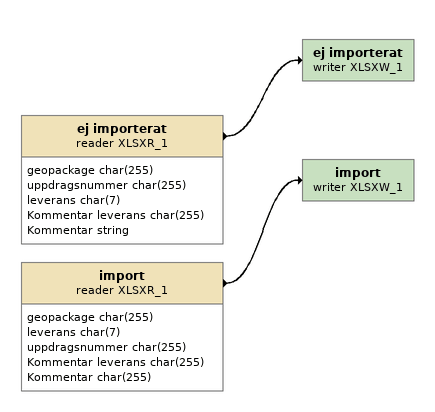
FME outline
ej importerat (reader XLSXR_1)
    attributes: geopackage char(255), uppdragsnummer char(255), leverans char(7), Kommentar leverans char(255), Kommentar string
    -> ej importerat (writer XLSXW_1)
ej importerat (writer XLSXW_1)
import (reader XLSXR_1)
    attributes: geopackage char(255), leverans char(7), uppdragsnummer char(255), Kommentar leverans char(255), Kommentar char(255)
    -> import (writer XLSXW_1)
import (writer XLSXW_1)
